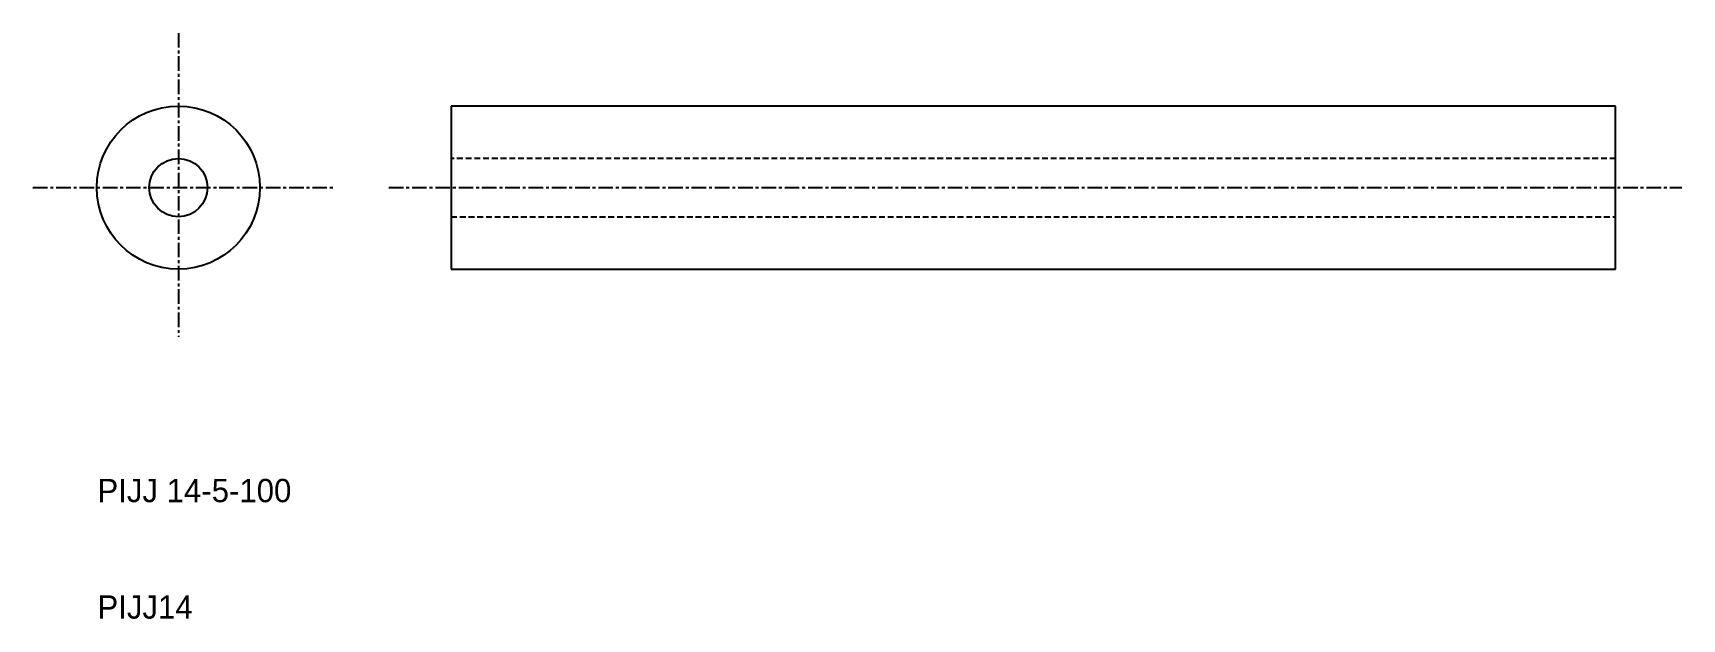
# Model space of a CAD drawing. Extents: x 4 to 146, y 10 to 60.
import ezdxf

# ---------------------------------------------------------------- set-up
doc = ezdxf.new("R2010")
doc.units = 0
doc.linetypes.add('CENTER', pattern=[2, 1.25, -0.25, 0.25, -0.25])
doc.linetypes.add('DASHED', pattern=[0.75, 0.5, -0.25])
doc.layers.get('0').update_dxf_attribs({"linetype": 'CONTINUOUS'})
doc.layers.add('CENTER', color=1, linetype='CENTER')

msp = doc.modelspace()

# ---------------------------------------------------------------- linework, layer by layer
at = {"color": 7, "linetype": 'CONTINUOUS'}
for p, q in [((140.37, 54.01), (40.37, 54.01)), ((40.37, 54.01), (40.37, 40.01)), ((140.37, 40.01), (140.37, 54.01)), ((40.37, 40.01), (140.37, 40.01))]:
    msp.add_line(p, q, dxfattribs=at)
at = {"color": 3, "linetype": 'DASHED'}
for p, q in [((140.37, 49.51), (40.37, 49.51)), ((40.37, 44.51), (140.37, 44.51))]:
    msp.add_line(p, q, dxfattribs=at)
at = {"color": 7, "linetype": 'CONTINUOUS'}
for radius in [7, 2.5]:
    msp.add_circle((16.95, 47.01), radius, dxfattribs=at)
at = {"layer": 'CENTER', "color": 1, "linetype": 'CENTER'}
for p, q in [((16.95, 60.28), (16.95, 34.21)), ((4.46, 47.01), (30.33, 47.01)), ((35.02, 47.01), (146.07, 47.01))]:
    msp.add_line(p, q, dxfattribs=at)

# ---------------------------------------------------------------- texts
at = {"color": 7, "linetype": 'CONTINUOUS'}
for s, p in [('PIJJ 14-5-100', (10, 20)), ('PIJJ14', (10, 10))]:
    msp.add_text(s, height=2, dxfattribs=at).set_placement(p)

doc.saveas('drawing.dxf')
